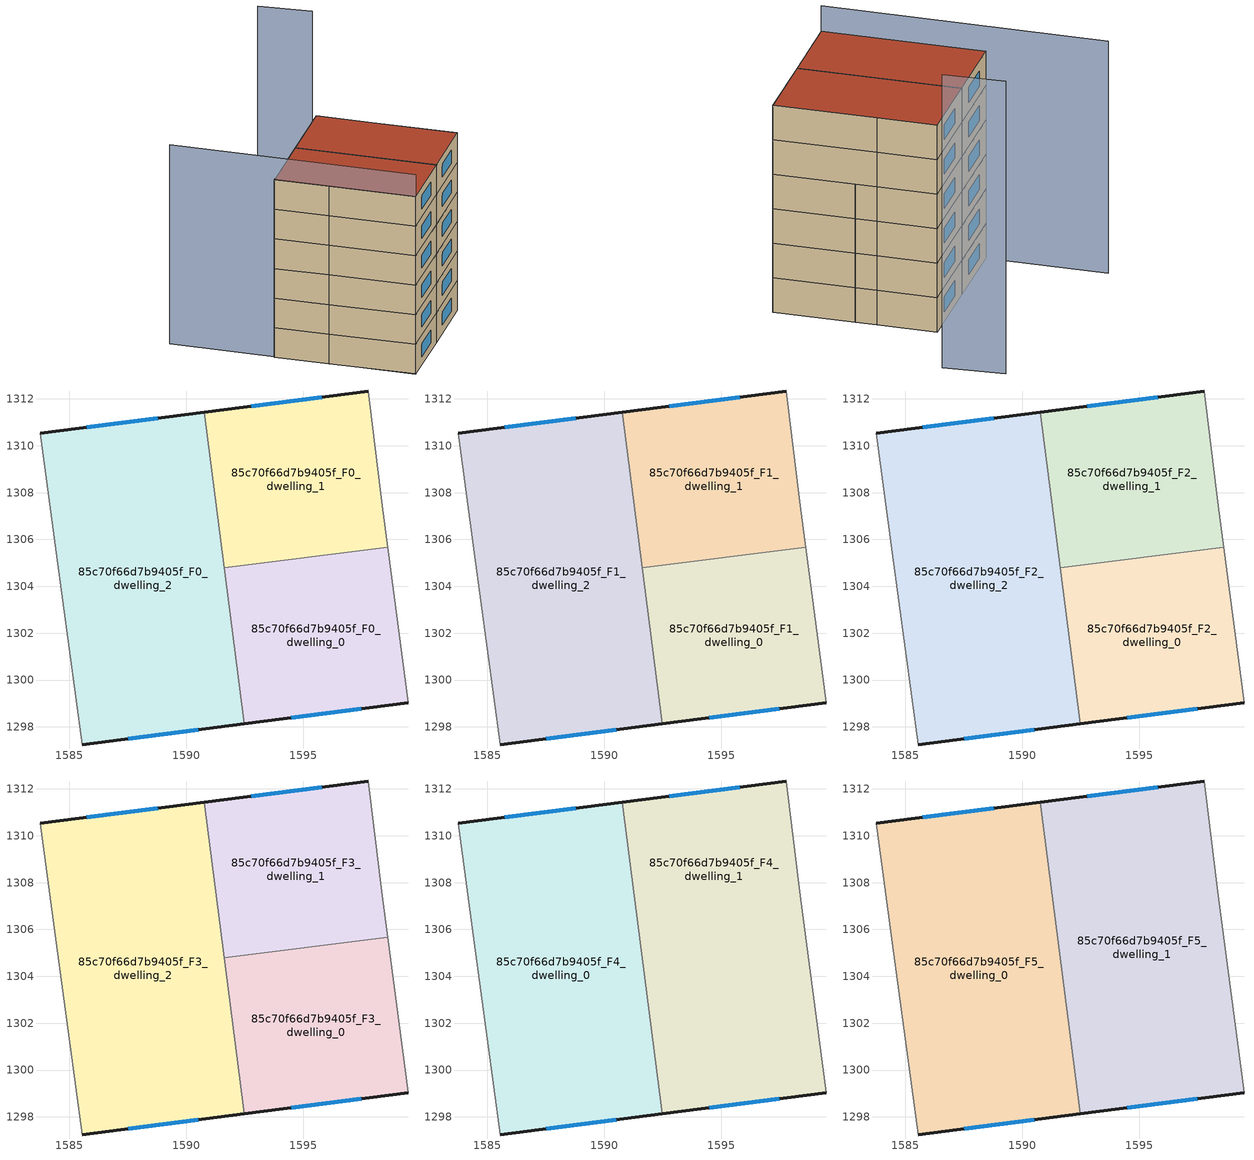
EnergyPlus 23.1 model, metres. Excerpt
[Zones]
85c70f66d7b9405f_F0_dwelling_0
 floor ground (EU_floor_Construction): 1598.59,1305.68 1599.46,1299.03 1592.48,1298.12 1591.63,1304.78 z0
 wall outside (EU_wall_Construction): 1592.48,1298.12 1599.46,1299.03 z0:3
 wall adiabatic (EU_wall_Construction): 1599.46,1299.03 1598.59,1305.68 z0:3
 wall to 85c70f66d7b9405f_F0_dwelling_1 (EU_wall_Construction): 1598.59,1305.68 1591.63,1304.78 z0:3
 wall to 85c70f66d7b9405f_F0_dwelling_2 (EU_wall_Construction): 1591.63,1304.78 1592.48,1298.12 z0:3
 window (EU_Window_Construction): 1594.47,1298.38 1597.47,1298.77 z0.86:2.14
85c70f66d7b9405f_F0_dwelling_1
 floor ground (EU_floor_Construction): 1597.76,1312.34 1598.36,1307.43 1598.59,1305.68 1591.63,1304.78 1590.77,1311.44 z0
 wall outside (EU_wall_Construction): 1597.76,1312.34 1590.77,1311.44 z0:3
 wall adiabatic (EU_wall_Construction): 1598.59,1305.68 1598.36,1307.43 1597.76,1312.34 z0:3
 wall to 85c70f66d7b9405f_F0_dwelling_2 (EU_wall_Construction): 1590.77,1311.44 1591.63,1304.78 z0:3
 window (EU_Window_Construction): 1595.77,1312.08 1592.77,1311.69 z0.86:2.14
85c70f66d7b9405f_F0_dwelling_2
 floor ground (EU_floor_Construction): 1590.77,1311.44 1592.48,1298.12 1585.55,1297.23 1584.45,1305.44 1583.75,1310.54 z0
 wall outside (EU_wall_Construction): 1585.55,1297.23 1592.48,1298.12 / 1590.77,1311.44 1583.75,1310.54 z0:3
 wall adiabatic (EU_wall_Construction): 1583.75,1310.54 1584.45,1305.44 1585.55,1297.23 z0:3
 window (EU_Window_Construction): 1587.53,1297.48 1590.5,1297.87 / 1588.77,1311.18 1585.75,1310.8 z0.86:2.14
85c70f66d7b9405f_F1_dwelling_0
 floor to 85c70f66d7b9405f_F0_dwelling_0 (EU_floor_Construction): 1598.59,1305.68 1599.46,1299.03 1592.48,1298.12 1591.63,1304.78 z3
 wall outside (EU_wall_Construction): 1592.48,1298.12 1599.46,1299.03 z3:6
 wall adiabatic (EU_wall_Construction): 1599.46,1299.03 1598.59,1305.68 z3:6
 wall to 85c70f66d7b9405f_F1_dwelling_1 (EU_wall_Construction): 1598.59,1305.68 1591.63,1304.78 z3:6
 wall to 85c70f66d7b9405f_F1_dwelling_2 (EU_wall_Construction): 1591.63,1304.78 1592.48,1298.12 z3:6
 window (EU_Window_Construction): 1594.47,1298.38 1597.47,1298.77 z3.86:5.14
85c70f66d7b9405f_F1_dwelling_1
 floor to 85c70f66d7b9405f_F0_dwelling_1 (EU_floor_Construction): 1597.76,1312.34 1598.36,1307.43 1598.59,1305.68 1591.63,1304.78 1590.77,1311.44 z3
 wall outside (EU_wall_Construction): 1597.76,1312.34 1590.77,1311.44 z3:6
 wall adiabatic (EU_wall_Construction): 1598.59,1305.68 1598.36,1307.43 1597.76,1312.34 z3:6
 wall to 85c70f66d7b9405f_F1_dwelling_2 (EU_wall_Construction): 1590.77,1311.44 1591.63,1304.78 z3:6
 window (EU_Window_Construction): 1595.77,1312.08 1592.77,1311.69 z3.86:5.14
85c70f66d7b9405f_F1_dwelling_2
 floor to 85c70f66d7b9405f_F0_dwelling_2 (EU_floor_Construction): 1590.77,1311.44 1592.48,1298.12 1585.55,1297.23 1584.45,1305.44 1583.75,1310.54 z3
 wall outside (EU_wall_Construction): 1585.55,1297.23 1592.48,1298.12 / 1590.77,1311.44 1583.75,1310.54 z3:6
 wall adiabatic (EU_wall_Construction): 1583.75,1310.54 1584.45,1305.44 1585.55,1297.23 z3:6
 window (EU_Window_Construction): 1587.53,1297.48 1590.5,1297.87 / 1588.77,1311.18 1585.75,1310.8 z3.86:5.14
85c70f66d7b9405f_F2_dwelling_0
 floor to 85c70f66d7b9405f_F1_dwelling_0 (EU_floor_Construction): 1598.59,1305.68 1599.46,1299.03 1592.48,1298.12 1591.63,1304.78 z6
 wall outside (EU_wall_Construction): 1592.48,1298.12 1599.46,1299.03 z6:9
 wall adiabatic (EU_wall_Construction): 1599.46,1299.03 1598.59,1305.68 z6:9
 wall to 85c70f66d7b9405f_F2_dwelling_1 (EU_wall_Construction): 1598.59,1305.68 1591.63,1304.78 z6:9
 wall to 85c70f66d7b9405f_F2_dwelling_2 (EU_wall_Construction): 1591.63,1304.78 1592.48,1298.12 z6:9
 window (EU_Window_Construction): 1594.47,1298.38 1597.47,1298.77 z6.86:8.14
85c70f66d7b9405f_F2_dwelling_1
 floor to 85c70f66d7b9405f_F1_dwelling_1 (EU_floor_Construction): 1597.76,1312.34 1598.36,1307.43 1598.59,1305.68 1591.63,1304.78 1590.77,1311.44 z6
 wall outside (EU_wall_Construction): 1597.76,1312.34 1590.77,1311.44 z6:9
 wall adiabatic (EU_wall_Construction): 1598.59,1305.68 1598.36,1307.43 1597.76,1312.34 z6:9
 wall to 85c70f66d7b9405f_F2_dwelling_2 (EU_wall_Construction): 1590.77,1311.44 1591.63,1304.78 z6:9
 window (EU_Window_Construction): 1595.77,1312.08 1592.77,1311.69 z6.86:8.14
85c70f66d7b9405f_F2_dwelling_2
 floor to 85c70f66d7b9405f_F1_dwelling_2 (EU_floor_Construction): 1590.77,1311.44 1592.48,1298.12 1585.55,1297.23 1584.45,1305.44 1583.75,1310.54 z6
 wall outside (EU_wall_Construction): 1585.55,1297.23 1592.48,1298.12 / 1590.77,1311.44 1583.75,1310.54 z6:9
 wall adiabatic (EU_wall_Construction): 1583.75,1310.54 1584.45,1305.44 1585.55,1297.23 z6:9
 window (EU_Window_Construction): 1587.53,1297.48 1590.5,1297.87 / 1588.77,1311.18 1585.75,1310.8 z6.86:8.14
85c70f66d7b9405f_F3_dwelling_0
 floor to 85c70f66d7b9405f_F2_dwelling_0 (EU_floor_Construction): 1598.59,1305.68 1599.46,1299.03 1592.48,1298.12 1591.63,1304.78 z9
 wall outside (EU_wall_Construction): 1592.48,1298.12 1599.46,1299.03 z9:12
 wall adiabatic (EU_wall_Construction): 1599.46,1299.03 1598.59,1305.68 z9:12
 wall to 85c70f66d7b9405f_F3_dwelling_1 (EU_wall_Construction): 1598.59,1305.68 1591.63,1304.78 z9:12
 wall to 85c70f66d7b9405f_F3_dwelling_2 (EU_wall_Construction): 1591.63,1304.78 1592.48,1298.12 z9:12
 window (EU_Window_Construction): 1594.47,1298.38 1597.47,1298.77 z9.86:11.14
85c70f66d7b9405f_F3_dwelling_1
 floor to 85c70f66d7b9405f_F2_dwelling_1 (EU_floor_Construction): 1597.76,1312.34 1598.36,1307.43 1598.59,1305.68 1591.63,1304.78 1590.77,1311.44 z9
 wall outside (EU_wall_Construction): 1597.76,1312.34 1590.77,1311.44 z9:12
 wall adiabatic (EU_wall_Construction): 1598.59,1305.68 1598.36,1307.43 1597.76,1312.34 z9:12
 wall to 85c70f66d7b9405f_F3_dwelling_2 (EU_wall_Construction): 1590.77,1311.44 1591.63,1304.78 z9:12
 window (EU_Window_Construction): 1595.77,1312.08 1592.77,1311.69 z9.86:11.14
85c70f66d7b9405f_F3_dwelling_2
 floor to 85c70f66d7b9405f_F2_dwelling_2 (EU_floor_Construction): 1590.77,1311.44 1592.48,1298.12 1585.55,1297.23 1584.45,1305.44 1583.75,1310.54 z9
 wall outside (EU_wall_Construction): 1585.55,1297.23 1592.48,1298.12 / 1590.77,1311.44 1583.75,1310.54 z9:12
 wall adiabatic (EU_wall_Construction): 1583.75,1310.54 1584.45,1305.44 1585.55,1297.23 z9:12
 window (EU_Window_Construction): 1587.53,1297.48 1590.5,1297.87 / 1588.77,1311.18 1585.75,1310.8 z9.86:11.14
85c70f66d7b9405f_F4_dwelling_0
 floor to 85c70f66d7b9405f_F3_dwelling_2 (EU_floor_Construction): 1590.77,1311.44 1592.48,1298.12 1585.55,1297.23 1584.45,1305.44 1583.75,1310.54 z12
 wall outside (EU_wall_Construction): 1590.77,1311.44 1583.75,1310.54 / 1585.55,1297.23 1592.48,1298.12 z12:15
 wall adiabatic (EU_wall_Construction): 1583.75,1310.54 1584.45,1305.44 1585.55,1297.23 z12:15
 wall to 85c70f66d7b9405f_F4_dwelling_1 (EU_wall_Construction): 1592.48,1298.12 1590.77,1311.44 z12:15
 window (EU_Window_Construction): 1588.77,1311.18 1585.75,1310.8 / 1587.53,1297.48 1590.5,1297.87 z12.86:14.14
85c70f66d7b9405f_F4_dwelling_1
 floor to 85c70f66d7b9405f_F3_dwelling_0 (EU_floor_Construction): 1598.59,1305.68 1599.46,1299.03 1592.48,1298.12 1591.63,1304.78 z12
 floor to 85c70f66d7b9405f_F3_dwelling_1 (EU_floor_Construction): 1597.76,1312.34 1598.36,1307.43 1598.59,1305.68 1591.63,1304.78 1590.77,1311.44 z12
 wall outside (EU_wall_Construction): 1592.48,1298.12 1599.46,1299.03 / 1597.76,1312.34 1590.77,1311.44 z12:15
 wall adiabatic (EU_wall_Construction): 1599.46,1299.03 1598.36,1307.43 1597.76,1312.34 z12:15
 window (EU_Window_Construction): 1594.47,1298.38 1597.47,1298.77 / 1595.77,1312.08 1592.77,1311.69 z12.86:14.14
85c70f66d7b9405f_F5_dwelling_0
 floor to 85c70f66d7b9405f_F4_dwelling_0 (EU_floor_Construction): 1590.77,1311.44 1592.48,1298.12 1585.55,1297.23 1584.45,1305.44 1583.75,1310.54 z15
 wall outside (EU_wall_Construction): 1590.77,1311.44 1583.75,1310.54 / 1585.55,1297.23 1592.48,1298.12 z15:18
 wall adiabatic (EU_wall_Construction): 1583.75,1310.54 1584.45,1305.44 1585.55,1297.23 z15:18
 wall to 85c70f66d7b9405f_F5_dwelling_1 (EU_wall_Construction): 1592.48,1298.12 1590.77,1311.44 z15:18
 window (EU_Window_Construction): 1588.77,1311.18 1585.75,1310.8 / 1587.53,1297.48 1590.5,1297.87 z15.86:17.14
 roof outside (EU_roof_Construction): 1592.48,1298.12 1590.77,1311.44 1583.75,1310.54 1584.45,1305.44 1585.55,1297.23 z18
85c70f66d7b9405f_F5_dwelling_1
 floor to 85c70f66d7b9405f_F4_dwelling_1 (EU_floor_Construction): 1597.76,1312.34 1598.36,1307.43 1599.46,1299.03 1592.48,1298.12 1590.77,1311.44 z15
 wall outside (EU_wall_Construction): 1592.48,1298.12 1599.46,1299.03 / 1597.76,1312.34 1590.77,1311.44 z15:18
 wall adiabatic (EU_wall_Construction): 1599.46,1299.03 1598.36,1307.43 1597.76,1312.34 z15:18
 window (EU_Window_Construction): 1594.47,1298.38 1597.47,1298.77 / 1595.77,1312.08 1592.77,1311.69 z15.86:17.14
 roof outside (EU_roof_Construction): 1599.46,1299.03 1598.36,1307.43 1597.76,1312.34 1590.77,1311.44 1592.48,1298.12 z18
shading: 1582.61,1320.47 1585.55,1297.23 z0:20.2; 1603.55,1315.21 1602.67,1320.24 z0:25.5
[Building]
EU S2 Campaign: North Axis=0; Terrain=City; Solar Distribution=FullExterior
[Site:Location]
Lyon-Bron: Latitude=45.75; Longitude=5; Time Zone=1; Elevation=198
[SizingPeriod:WeatherFileDays]
AnnualSizingPeriod: Begin Month=1; Begin Day of Month=1; End Month=12; End Day of Month=31; Day of Week for Start Day=Monday; Use Weather File Daylight Saving Period=No; Use Weather File Rain and Snow Indicators=No
[MATERIAL]
EU_InternalMass_Material: Roughness=MediumRough; Thickness=0.1; Conductivity=1; Density=1800; Specific Heat=900; Thermal Absorptance=0.9; Solar Absorptance=0.7; Visible Absorptance=0.7
[MATERIAL:NOMASS] Roughness=MediumRough; Thermal Absorptance=0.9; Solar Absorptance=0.7; Visible Absorptance=0.7
Name | Thermal Resistance
EU_wall_NoMass | 2.09208
EU_roof_NoMass | 1.38566
EU_floor_NoMass | 1.54632
[WINDOWMATERIAL:SIMPLEGLAZINGSYSTEM]
EU_Window_SimpleGlazing: UFactor=2.76486; Solar Heat Gain Coefficient=0.75; Visible Transmittance=0.75
[CONSTRUCTION]
EU_wall_Construction: EU_wall_NoMass
EU_roof_Construction: EU_roof_NoMass
EU_floor_Construction: EU_floor_NoMass
EU_Window_Construction: EU_Window_SimpleGlazing
EU_InternalMass_Construction: EU_InternalMass_Material
[ZONE] Type=1; Multiplier=1; Ceiling Height=autocalculate; Floor Area=autocalculate; Part of Total Floor Area=Yes
Name | Volume
85c70f66d7b9405f_F0_dwelling_0; 85c70f66d7b9405f_F1_dwelling_0; 85c70f66d7b9405f_F2_dwelling_0; 85c70f66d7b9405f_F3_dwelling_0 | 141.532
85c70f66d7b9405f_F4_dwelling_0; 85c70f66d7b9405f_F5_dwelling_0; 85c70f66d7b9405f_F0_dwelling_2; 85c70f66d7b9405f_F1_dwelling_2; 85c70f66d7b9405f_F2_dwelling_2; 85c70f66d7b9405f_F3_dwelling_2 | 283.071
85c70f66d7b9405f_F0_dwelling_1; 85c70f66d7b9405f_F1_dwelling_1; 85c70f66d7b9405f_F2_dwelling_1; 85c70f66d7b9405f_F3_dwelling_1 | 141.536
85c70f66d7b9405f_F4_dwelling_1 | 283.069
85c70f66d7b9405f_F5_dwelling_1 | 283.074
[INTERNALMASS] Construction=EU_InternalMass_Construction
Name | Zone or ZoneList | Surface Area
85c70f66d7b9405f_F0_dwelling_0_EU_InternalMass | 85c70f66d7b9405f_F0_dwelling_0 | 47.1784
85c70f66d7b9405f_F0_dwelling_1_EU_InternalMass | 85c70f66d7b9405f_F0_dwelling_1 | 47.1799
85c70f66d7b9405f_F0_dwelling_2_EU_InternalMass | 85c70f66d7b9405f_F0_dwelling_2 | 94.3567
85c70f66d7b9405f_F1_dwelling_0_EU_InternalMass | 85c70f66d7b9405f_F1_dwelling_0 | 47.1784
85c70f66d7b9405f_F1_dwelling_1_EU_InternalMass | 85c70f66d7b9405f_F1_dwelling_1 | 47.1799
85c70f66d7b9405f_F1_dwelling_2_EU_InternalMass | 85c70f66d7b9405f_F1_dwelling_2 | 94.3567
85c70f66d7b9405f_F2_dwelling_0_EU_InternalMass | 85c70f66d7b9405f_F2_dwelling_0 | 47.1784
85c70f66d7b9405f_F2_dwelling_1_EU_InternalMass | 85c70f66d7b9405f_F2_dwelling_1 | 47.1799
85c70f66d7b9405f_F2_dwelling_2_EU_InternalMass | 85c70f66d7b9405f_F2_dwelling_2 | 94.3567
85c70f66d7b9405f_F3_dwelling_0_EU_InternalMass | 85c70f66d7b9405f_F3_dwelling_0 | 47.1784
85c70f66d7b9405f_F3_dwelling_1_EU_InternalMass | 85c70f66d7b9405f_F3_dwelling_1 | 47.1799
85c70f66d7b9405f_F3_dwelling_2_EU_InternalMass | 85c70f66d7b9405f_F3_dwelling_2 | 94.3567
85c70f66d7b9405f_F4_dwelling_0_EU_InternalMass | 85c70f66d7b9405f_F4_dwelling_0 | 94.3567
85c70f66d7b9405f_F4_dwelling_1_EU_InternalMass | 85c70f66d7b9405f_F4_dwelling_1 | 94.3582
85c70f66d7b9405f_F5_dwelling_0_EU_InternalMass | 85c70f66d7b9405f_F5_dwelling_0 | 94.3567
85c70f66d7b9405f_F5_dwelling_1_EU_InternalMass | 85c70f66d7b9405f_F5_dwelling_1 | 94.3582
[OTHEREQUIPMENT] Fuel Type=Electricity; Design Level Calculation Method=Watts/Area; Power per Zone Floor Area=1; Fraction Latent=0; Fraction Radiant=0; Fraction Lost=0; Carbon Dioxide Generation Rate=0; EndUse Subcategory=EU_Step8_InternalGains
Name | Zone or ZoneList or Space or SpaceList | Schedule
EU_Step8_InternalGain_85c70f66d7b9405f_F0_dwelling_0_f000 | 85c70f66d7b9405f_F0_dwelling_0 | EU_Step8_GainSchedule_85c70f66d7b9405f_F0_dwelling_0_f000
EU_Step8_InternalGain_85c70f66d7b9405f_F0_dwelling_1_f000 | 85c70f66d7b9405f_F0_dwelling_1 | EU_Step8_GainSchedule_85c70f66d7b9405f_F0_dwelling_1_f000
EU_Step8_InternalGain_85c70f66d7b9405f_F0_dwelling_2_f000 | 85c70f66d7b9405f_F0_dwelling_2 | EU_Step8_GainSchedule_85c70f66d7b9405f_F0_dwelling_2_f000
EU_Step8_InternalGain_85c70f66d7b9405f_F1_dwelling_0_f000 | 85c70f66d7b9405f_F1_dwelling_0 | EU_Step8_GainSchedule_85c70f66d7b9405f_F1_dwelling_0_f000
EU_Step8_InternalGain_85c70f66d7b9405f_F1_dwelling_1_f000 | 85c70f66d7b9405f_F1_dwelling_1 | EU_Step8_GainSchedule_85c70f66d7b9405f_F1_dwelling_1_f000
EU_Step8_InternalGain_85c70f66d7b9405f_F1_dwelling_2_f000 | 85c70f66d7b9405f_F1_dwelling_2 | EU_Step8_GainSchedule_85c70f66d7b9405f_F1_dwelling_2_f000
EU_Step8_InternalGain_85c70f66d7b9405f_F2_dwelling_0_f000 | 85c70f66d7b9405f_F2_dwelling_0 | EU_Step8_GainSchedule_85c70f66d7b9405f_F2_dwelling_0_f000
EU_Step8_InternalGain_85c70f66d7b9405f_F2_dwelling_1_f000 | 85c70f66d7b9405f_F2_dwelling_1 | EU_Step8_GainSchedule_85c70f66d7b9405f_F2_dwelling_1_f000
EU_Step8_InternalGain_85c70f66d7b9405f_F2_dwelling_2_f000 | 85c70f66d7b9405f_F2_dwelling_2 | EU_Step8_GainSchedule_85c70f66d7b9405f_F2_dwelling_2_f000
EU_Step8_InternalGain_85c70f66d7b9405f_F3_dwelling_0_f000 | 85c70f66d7b9405f_F3_dwelling_0 | EU_Step8_GainSchedule_85c70f66d7b9405f_F3_dwelling_0_f000
EU_Step8_InternalGain_85c70f66d7b9405f_F3_dwelling_1_f000 | 85c70f66d7b9405f_F3_dwelling_1 | EU_Step8_GainSchedule_85c70f66d7b9405f_F3_dwelling_1_f000
EU_Step8_InternalGain_85c70f66d7b9405f_F3_dwelling_2_f000 | 85c70f66d7b9405f_F3_dwelling_2 | EU_Step8_GainSchedule_85c70f66d7b9405f_F3_dwelling_2_f000
EU_Step8_InternalGain_85c70f66d7b9405f_F4_dwelling_0_f000 | 85c70f66d7b9405f_F4_dwelling_0 | EU_Step8_GainSchedule_85c70f66d7b9405f_F4_dwelling_0_f000
EU_Step8_InternalGain_85c70f66d7b9405f_F4_dwelling_1_f000 | 85c70f66d7b9405f_F4_dwelling_1 | EU_Step8_GainSchedule_85c70f66d7b9405f_F4_dwelling_1_f000
EU_Step8_InternalGain_85c70f66d7b9405f_F5_dwelling_0_f000 | 85c70f66d7b9405f_F5_dwelling_0 | EU_Step8_GainSchedule_85c70f66d7b9405f_F5_dwelling_0_f000
EU_Step8_InternalGain_85c70f66d7b9405f_F5_dwelling_1_f000 | 85c70f66d7b9405f_F5_dwelling_1 | EU_Step8_GainSchedule_85c70f66d7b9405f_F5_dwelling_1_f000
[ZONEVENTILATION:DESIGNFLOWRATE] Schedule=EU_AlwaysOn; Design Flow Rate Calculation Method=AirChanges/Hour; Air Changes per Hour=0.562345; Ventilation Type=Natural; Fan Pressure Rise=0; Fan Total Efficiency=1; Constant Term Coefficient=1; Temperature Term Coefficient=0; Velocity Term Coefficient=0; Velocity Squared Term Coefficient=0; Minimum Indoor Temperature=-100; Maximum Indoor Temperature=100; Delta Temperature=-100; Minimum Outdoor Temperature=-100; Maximum Outdoor Temperature=100; Maximum Wind Speed=40
Name | Zone or ZoneList or Space or SpaceList
EU_ConstantAir_85c70f66d7b9405f_F0_dwelling_0 | 85c70f66d7b9405f_F0_dwelling_0
EU_ConstantAir_85c70f66d7b9405f_F0_dwelling_1 | 85c70f66d7b9405f_F0_dwelling_1
EU_ConstantAir_85c70f66d7b9405f_F0_dwelling_2 | 85c70f66d7b9405f_F0_dwelling_2
EU_ConstantAir_85c70f66d7b9405f_F1_dwelling_0 | 85c70f66d7b9405f_F1_dwelling_0
EU_ConstantAir_85c70f66d7b9405f_F1_dwelling_1 | 85c70f66d7b9405f_F1_dwelling_1
EU_ConstantAir_85c70f66d7b9405f_F1_dwelling_2 | 85c70f66d7b9405f_F1_dwelling_2
EU_ConstantAir_85c70f66d7b9405f_F2_dwelling_0 | 85c70f66d7b9405f_F2_dwelling_0
EU_ConstantAir_85c70f66d7b9405f_F2_dwelling_1 | 85c70f66d7b9405f_F2_dwelling_1
EU_ConstantAir_85c70f66d7b9405f_F2_dwelling_2 | 85c70f66d7b9405f_F2_dwelling_2
EU_ConstantAir_85c70f66d7b9405f_F3_dwelling_0 | 85c70f66d7b9405f_F3_dwelling_0
EU_ConstantAir_85c70f66d7b9405f_F3_dwelling_1 | 85c70f66d7b9405f_F3_dwelling_1
EU_ConstantAir_85c70f66d7b9405f_F3_dwelling_2 | 85c70f66d7b9405f_F3_dwelling_2
EU_ConstantAir_85c70f66d7b9405f_F4_dwelling_0 | 85c70f66d7b9405f_F4_dwelling_0
EU_ConstantAir_85c70f66d7b9405f_F4_dwelling_1 | 85c70f66d7b9405f_F4_dwelling_1
EU_ConstantAir_85c70f66d7b9405f_F5_dwelling_0 | 85c70f66d7b9405f_F5_dwelling_0
EU_ConstantAir_85c70f66d7b9405f_F5_dwelling_1 | 85c70f66d7b9405f_F5_dwelling_1
[HVACTEMPLATE:THERMOSTAT] Constant Heating Setpoint=20; Constant Cooling Setpoint=50
EU_HeatOnly_85c70f66d7b9405f_F0_dwelling_0; EU_HeatOnly_85c70f66d7b9405f_F0_dwelling_1; EU_HeatOnly_85c70f66d7b9405f_F0_dwelling_2; EU_HeatOnly_85c70f66d7b9405f_F1_dwelling_0; EU_HeatOnly_85c70f66d7b9405f_F1_dwelling_1; EU_HeatOnly_85c70f66d7b9405f_F1_dwelling_2; EU_HeatOnly_85c70f66d7b9405f_F2_dwelling_0; EU_HeatOnly_85c70f66d7b9405f_F2_dwelling_1; EU_HeatOnly_85c70f66d7b9405f_F2_dwelling_2; EU_HeatOnly_85c70f66d7b9405f_F3_dwelling_0; EU_HeatOnly_85c70f66d7b9405f_F3_dwelling_1; EU_HeatOnly_85c70f66d7b9405f_F3_dwelling_2; EU_HeatOnly_85c70f66d7b9405f_F4_dwelling_0; EU_HeatOnly_85c70f66d7b9405f_F4_dwelling_1; EU_HeatOnly_85c70f66d7b9405f_F5_dwelling_0; EU_HeatOnly_85c70f66d7b9405f_F5_dwelling_1
[HVACTEMPLATE:ZONE:IDEALLOADSAIRSYSTEM] System Availability Schedule=EU_AlwaysOn; Maximum Heating Supply Air Temperature=50; Minimum Cooling Supply Air Temperature=13; Maximum Heating Supply Air Humidity Ratio=0.0156; Minimum Cooling Supply Air Humidity Ratio=0.0077; Heating Limit=NoLimit; Cooling Limit=NoLimit; Heating Availability Schedule=EU_AlwaysOn; Cooling Availability Schedule=EU_CoolingOff; Dehumidification Control Type=ConstantSensibleHeatRatio; Cooling Sensible Heat Ratio=0.7; Dehumidification Setpoint=60; Humidification Control Type=None; Humidification Setpoint=30; Outdoor Air Method=None; Outdoor Air Flow Rate per Person=0.00944; Outdoor Air Flow Rate per Zone Floor Area=0; Outdoor Air Flow Rate per Zone=0; Demand Controlled Ventilation Type=None; Outdoor Air Economizer Type=NoEconomizer; Heat Recovery Type=None; Sensible Heat Recovery Effectiveness=0.7; Latent Heat Recovery Effectiveness=0.65
Name | Template Thermostat
85c70f66d7b9405f_F0_dwelling_0 | EU_HeatOnly_85c70f66d7b9405f_F0_dwelling_0
85c70f66d7b9405f_F0_dwelling_1 | EU_HeatOnly_85c70f66d7b9405f_F0_dwelling_1
85c70f66d7b9405f_F0_dwelling_2 | EU_HeatOnly_85c70f66d7b9405f_F0_dwelling_2
85c70f66d7b9405f_F1_dwelling_0 | EU_HeatOnly_85c70f66d7b9405f_F1_dwelling_0
85c70f66d7b9405f_F1_dwelling_1 | EU_HeatOnly_85c70f66d7b9405f_F1_dwelling_1
85c70f66d7b9405f_F1_dwelling_2 | EU_HeatOnly_85c70f66d7b9405f_F1_dwelling_2
85c70f66d7b9405f_F2_dwelling_0 | EU_HeatOnly_85c70f66d7b9405f_F2_dwelling_0
85c70f66d7b9405f_F2_dwelling_1 | EU_HeatOnly_85c70f66d7b9405f_F2_dwelling_1
85c70f66d7b9405f_F2_dwelling_2 | EU_HeatOnly_85c70f66d7b9405f_F2_dwelling_2
85c70f66d7b9405f_F3_dwelling_0 | EU_HeatOnly_85c70f66d7b9405f_F3_dwelling_0
85c70f66d7b9405f_F3_dwelling_1 | EU_HeatOnly_85c70f66d7b9405f_F3_dwelling_1
85c70f66d7b9405f_F3_dwelling_2 | EU_HeatOnly_85c70f66d7b9405f_F3_dwelling_2
85c70f66d7b9405f_F4_dwelling_0 | EU_HeatOnly_85c70f66d7b9405f_F4_dwelling_0
85c70f66d7b9405f_F4_dwelling_1 | EU_HeatOnly_85c70f66d7b9405f_F4_dwelling_1
85c70f66d7b9405f_F5_dwelling_0 | EU_HeatOnly_85c70f66d7b9405f_F5_dwelling_0
85c70f66d7b9405f_F5_dwelling_1 | EU_HeatOnly_85c70f66d7b9405f_F5_dwelling_1
[SIZING:ZONE] Zone Cooling Design Supply Air Temperature Input Method=SupplyAirTemperature; Zone Cooling Design Supply Air Temperature=13; Zone Heating Design Supply Air Temperature Input Method=SupplyAirTemperature; Zone Heating Design Supply Air Temperature=50; Zone Cooling Design Supply Air Humidity Ratio=0.008; Zone Heating Design Supply Air Humidity Ratio=0.008; Cooling Design Air Flow Method=DesignDay; Cooling Design Air Flow Rate=0; Cooling Minimum Air Flow per Zone Floor Area=0.000762; Cooling Minimum Air Flow=0; Cooling Minimum Air Flow Fraction=0.2; Heating Design Air Flow Method=DesignDay; Heating Design Air Flow Rate=0; Heating Maximum Air Flow per Zone Floor Area=0.002032; Heating Maximum Air Flow=0.141576; Heating Maximum Air Flow Fraction=0.3; Account for Dedicated Outdoor Air System=No; Dedicated Outdoor Air System Control Strategy=NeutralSupplyAir; Dedicated Outdoor Air Low Setpoint Temperature for Design=autosize; Dedicated Outdoor Air High Setpoint Temperature for Design=autosize; Zone Load Sizing Method=Sensible Load Only No Latent Load; Zone Latent Cooling Design Supply Air Humidity Ratio Input Method=HumidityRatioDifference; Zone Cooling Design Supply Air Humidity Ratio Difference=0.005; Zone Latent Heating Design Supply Air Humidity Ratio Input Method=HumidityRatioDifference; Zone Humidification Design Supply Air Humidity Ratio Difference=0.005
85c70f66d7b9405f_F0_dwelling_0; 85c70f66d7b9405f_F0_dwelling_1; 85c70f66d7b9405f_F0_dwelling_2; 85c70f66d7b9405f_F1_dwelling_0; 85c70f66d7b9405f_F1_dwelling_1; 85c70f66d7b9405f_F1_dwelling_2; 85c70f66d7b9405f_F2_dwelling_0; 85c70f66d7b9405f_F2_dwelling_1; 85c70f66d7b9405f_F2_dwelling_2; 85c70f66d7b9405f_F3_dwelling_0; 85c70f66d7b9405f_F3_dwelling_1; 85c70f66d7b9405f_F3_dwelling_2; 85c70f66d7b9405f_F4_dwelling_0; 85c70f66d7b9405f_F4_dwelling_1; 85c70f66d7b9405f_F5_dwelling_0; 85c70f66d7b9405f_F5_dwelling_1
[SCHEDULE:CONSTANT]
Name | Hourly Value
EU_AlwaysOn | 1
EU_CoolingOff | 0
[SCHEDULE:FILE] Column Number=1; Rows to Skip at Top=0; Number of Hours of Data=8760; Column Separator=Comma; Interpolate to Timestep=No; Minutes per Item=60; Adjust Schedule for Daylight Savings=Yes
Name | File
EU_Step8_GainSchedule_85c70f66d7b9405f_F0_dwelling_0_f000 | ../../schedules/85c70f66d7b9405f/85c70f66d7b9405f_F0_dwelling_0_f000_gain.csv
EU_Step8_GainSchedule_85c70f66d7b9405f_F0_dwelling_1_f000 | ../../schedules/85c70f66d7b9405f/85c70f66d7b9405f_F0_dwelling_1_f000_gain.csv
EU_Step8_GainSchedule_85c70f66d7b9405f_F0_dwelling_2_f000 | ../../schedules/85c70f66d7b9405f/85c70f66d7b9405f_F0_dwelling_2_f000_gain.csv
EU_Step8_GainSchedule_85c70f66d7b9405f_F1_dwelling_0_f000 | ../../schedules/85c70f66d7b9405f/85c70f66d7b9405f_F1_dwelling_0_f000_gain.csv
EU_Step8_GainSchedule_85c70f66d7b9405f_F1_dwelling_1_f000 | ../../schedules/85c70f66d7b9405f/85c70f66d7b9405f_F1_dwelling_1_f000_gain.csv
EU_Step8_GainSchedule_85c70f66d7b9405f_F1_dwelling_2_f000 | ../../schedules/85c70f66d7b9405f/85c70f66d7b9405f_F1_dwelling_2_f000_gain.csv
EU_Step8_GainSchedule_85c70f66d7b9405f_F2_dwelling_0_f000 | ../../schedules/85c70f66d7b9405f/85c70f66d7b9405f_F2_dwelling_0_f000_gain.csv
EU_Step8_GainSchedule_85c70f66d7b9405f_F2_dwelling_1_f000 | ../../schedules/85c70f66d7b9405f/85c70f66d7b9405f_F2_dwelling_1_f000_gain.csv
EU_Step8_GainSchedule_85c70f66d7b9405f_F2_dwelling_2_f000 | ../../schedules/85c70f66d7b9405f/85c70f66d7b9405f_F2_dwelling_2_f000_gain.csv
EU_Step8_GainSchedule_85c70f66d7b9405f_F3_dwelling_0_f000 | ../../schedules/85c70f66d7b9405f/85c70f66d7b9405f_F3_dwelling_0_f000_gain.csv
EU_Step8_GainSchedule_85c70f66d7b9405f_F3_dwelling_1_f000 | ../../schedules/85c70f66d7b9405f/85c70f66d7b9405f_F3_dwelling_1_f000_gain.csv
EU_Step8_GainSchedule_85c70f66d7b9405f_F3_dwelling_2_f000 | ../../schedules/85c70f66d7b9405f/85c70f66d7b9405f_F3_dwelling_2_f000_gain.csv
EU_Step8_GainSchedule_85c70f66d7b9405f_F4_dwelling_0_f000 | ../../schedules/85c70f66d7b9405f/85c70f66d7b9405f_F4_dwelling_0_f000_gain.csv
EU_Step8_GainSchedule_85c70f66d7b9405f_F4_dwelling_1_f000 | ../../schedules/85c70f66d7b9405f/85c70f66d7b9405f_F4_dwelling_1_f000_gain.csv
EU_Step8_GainSchedule_85c70f66d7b9405f_F5_dwelling_0_f000 | ../../schedules/85c70f66d7b9405f/85c70f66d7b9405f_F5_dwelling_0_f000_gain.csv
EU_Step8_GainSchedule_85c70f66d7b9405f_F5_dwelling_1_f000 | ../../schedules/85c70f66d7b9405f/85c70f66d7b9405f_F5_dwelling_1_f000_gain.csv
